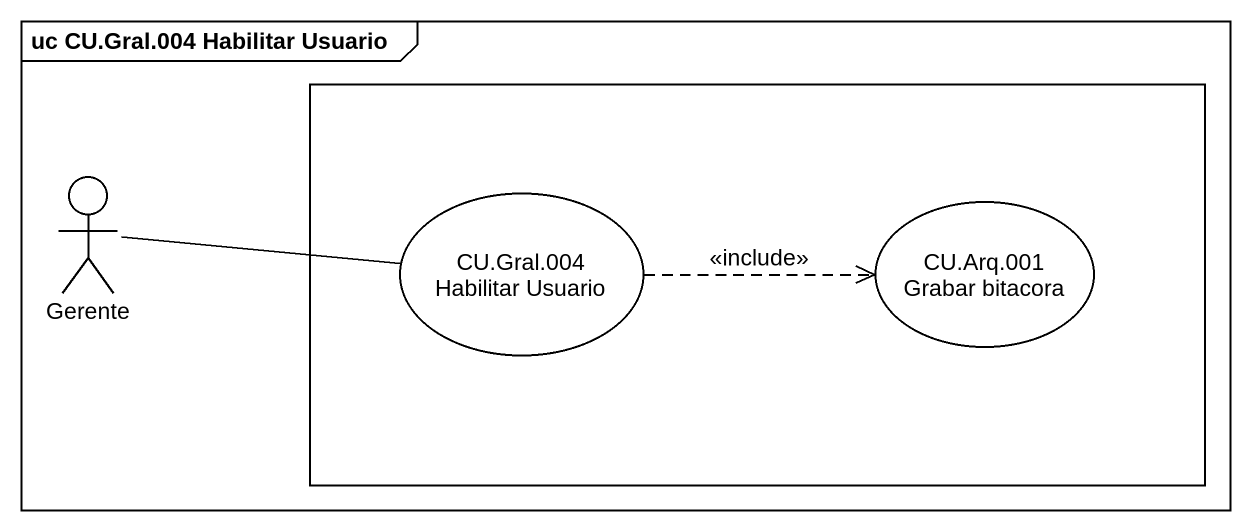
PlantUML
@startuml
mainframe uc CU.Gral.004 Habilitar Usuario
rectangle " " as rectangle1 {
  usecase "CU.Gral.004 Habilitar Usuario" as CU_Gral_004_Habilitar
  usecase "CU.Arq.001 Grabar bitacora" as CU_Arq_001_Grabar_bitacora
}
actor Gerente
Gerente -right- CU_Gral_004_Habilitar
CU_Gral_004_Habilitar .right.> CU_Arq_001_Grabar_bitacora : <<include>>
@enduml
